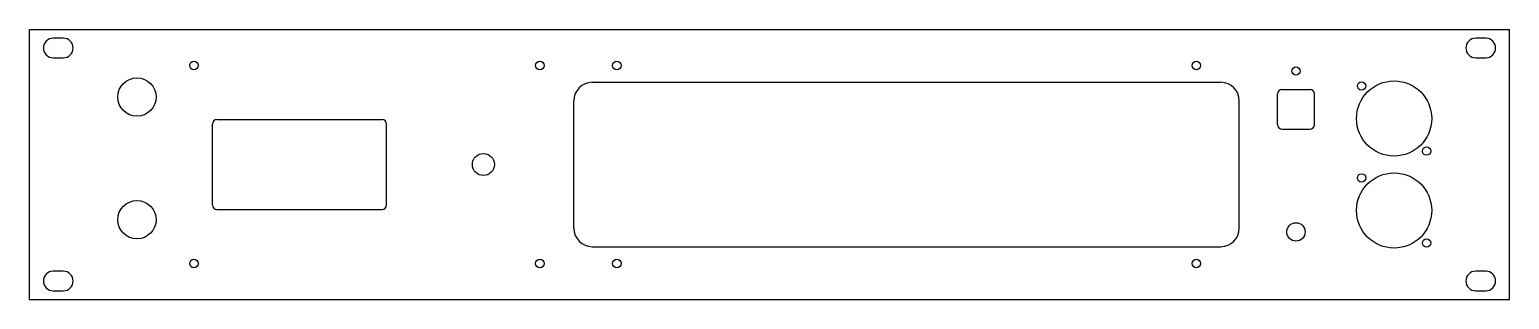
# Model space of a CAD drawing. Extents: x 0 to 483, y -44 to 44.
import ezdxf

# ---------------------------------------------------------------- set-up
doc = ezdxf.new("R2010")
doc.units = 0
doc.layers.get('0').update_dxf_attribs({"linetype": 'continuous'})

# ---------------------------------------------------------------- blocks, each defined once
blk = doc.blocks.new('SHAPE2DVIEW')
at = {"color": 0}
for p, q in [((0, -44), (0, 44)), ((0, 44), (482.6, 44)), ((482.6, -44), (482.6, 44)), ((4.56133, 38.624023), (4.4998, 38)), ((4.74395, 39.22461), (4.56133, 38.624023)), ((5.03887, 39.77734), (4.74395, 39.22461)), ((5.4373, 40.2627), (5.03887, 39.77734)), ((5.92266, 40.66113), (5.4373, 40.2627)), ((6.47539, 40.95605), (5.92266, 40.66113)), ((7.075977, 41.13867), (6.47539, 40.95605)), ((7.7, 41.2002), (7.075977, 41.13867)), ((10.9998, 41.2002), (7.7, 41.2002)), ((11.62383, 41.13867), (10.9998, 41.2002)), ((12.22441, 40.95605), (11.62383, 41.13867)), ((12.77812, 40.66113), (12.22441, 40.95605)), ((13.2625, 40.2627), (12.77812, 40.66113)), ((13.66094, 39.77734), (13.2625, 40.2627)), ((13.95684, 39.22461), (13.66094, 39.77734)), ((14.13848, 38.624023), (13.95684, 39.22461)), ((14.2, 38), (14.13848, 38.624023)), ((468.46133, 38.624023), (468.3998, 38)), ((468.64395, 39.22461), (468.46133, 38.624023)), ((468.93887, 39.77734), (468.64395, 39.22461)), ((469.3373, 40.2627), (468.93887, 39.77734)), ((469.82266, 40.66113), (469.3373, 40.2627)), ((470.37539, 40.95605), (469.82266, 40.66113)), ((470.975977, 41.13867), (470.37539, 40.95605)), ((471.6, 41.2002), (470.975977, 41.13867)), ((474.8998, 41.2002), (471.6, 41.2002)), ((475.52383, 41.13867), (474.8998, 41.2002)), ((476.12441, 40.95605), (475.52383, 41.13867)), ((476.67812, 40.66113), (476.12441, 40.95605)), ((477.1625, 40.2627), (476.67812, 40.66113)), ((477.56094, 39.77734), (477.1625, 40.2627)), ((477.85684, 39.22461), (477.56094, 39.77734)), ((478.03848, 38.624023), (477.85684, 39.22461)), ((478.1, 38), (478.03848, 38.624023)), ((4.4998, 38), (4.56133, 37.375977)), ((4.56133, 37.375977), (4.74395, 36.77539)), ((4.74395, 36.77539), (5.03887, 36.22266)), ((5.03887, 36.22266), (5.4373, 35.7373)), ((5.4373, 35.7373), (5.92266, 35.33887)), ((5.92266, 35.33887), (6.47539, 35.04395)), ((6.47539, 35.04395), (7.075977, 34.86133)), ((7.075977, 34.86133), (7.7, 34.7998)), ((7.7, 34.7998), (10.9998, 34.7998)), ((10.9998, 34.7998), (11.62383, 34.86133)), ((11.62383, 34.86133), (12.22441, 35.04395)), ((12.22441, 35.04395), (12.77812, 35.33887)), ((12.77812, 35.33887), (13.2625, 35.7373)), ((13.2625, 35.7373), (13.66094, 36.22266)), ((13.66094, 36.22266), (13.95684, 36.77539)), ((13.95684, 36.77539), (14.13848, 37.375977)), ((14.13848, 37.375977), (14.2, 38)), ((468.3998, 38), (468.46133, 37.375977)), ((468.46133, 37.375977), (468.64395, 36.77539)), ((468.64395, 36.77539), (468.93887, 36.22266)), ((468.93887, 36.22266), (469.3373, 35.7373)), ((469.3373, 35.7373), (469.82266, 35.33887)), ((469.82266, 35.33887), (470.37539, 35.04395)), ((470.37539, 35.04395), (470.975977, 34.86133)), ((470.975977, 34.86133), (471.6, 34.7998)), ((471.6, 34.7998), (474.8998, 34.7998)), ((474.8998, 34.7998), (475.52383, 34.86133)), ((475.52383, 34.86133), (476.12441, 35.04395)), ((476.12441, 35.04395), (476.67812, 35.33887)), ((476.67812, 35.33887), (477.1625, 35.7373)), ((477.1625, 35.7373), (477.56094, 36.22266)), ((477.56094, 36.22266), (477.85684, 36.77539)), ((477.85684, 36.77539), (478.03848, 37.375977)), ((478.03848, 37.375977), (478.1, 38)), ((183.5, 26.8), (388.5, 26.8)), ((408.5, 24.5), (417.5, 24.5)), ((177.5, -20.8), (177.5, 20.8)), ((394.5, -20.8), (394.5, 20.8)), ((407, 13), (407, 23)), ((419, 13), (419, 23)), ((61.1, 14.7), (114.9, 14.7)), ((59.6, -13.2), (59.6, 13.2)), ((116.4, -13.2), (116.4, 13.2)), ((408.5, 11.5), (417.5, 11.5)), ((61.1, -14.7), (114.9, -14.7)), ((183.5, -26.8), (388.5, -26.8)), ((4.56133, -37.375977), (4.4998, -38)), ((4.4998, -38), (4.56133, -38.624023)), ((4.74395, -36.77539), (4.56133, -37.375977)), ((5.03887, -36.22266), (4.74395, -36.77539)), ((5.4373, -35.7373), (5.03887, -36.22266)), ((5.92266, -35.33887), (5.4373, -35.7373)), ((6.47539, -35.04395), (5.92266, -35.33887)), ((7.075977, -34.86133), (6.47539, -35.04395)), ((7.7, -34.7998), (7.075977, -34.86133)), ((10.9998, -34.7998), (7.7, -34.7998)), ((11.62383, -34.86133), (10.9998, -34.7998)), ((12.22441, -35.04395), (11.62383, -34.86133)), ((12.77812, -35.33887), (12.22441, -35.04395)), ((13.2625, -35.7373), (12.77812, -35.33887)), ((13.66094, -36.22266), (13.2625, -35.7373)), ((13.95684, -36.77539), (13.66094, -36.22266)), ((14.13848, -37.375977), (13.95684, -36.77539)), ((14.2, -38), (14.13848, -37.375977)), ((14.13848, -38.624023), (14.2, -38)), ((468.46133, -37.375977), (468.3998, -38)), ((468.3998, -38), (468.46133, -38.624023)), ((468.64395, -36.77539), (468.46133, -37.375977)), ((468.93887, -36.22266), (468.64395, -36.77539)), ((469.3373, -35.7373), (468.93887, -36.22266)), ((469.82266, -35.33887), (469.3373, -35.7373)), ((470.37539, -35.04395), (469.82266, -35.33887)), ((470.975977, -34.86133), (470.37539, -35.04395)), ((471.6, -34.7998), (470.975977, -34.86133)), ((474.8998, -34.7998), (471.6, -34.7998)), ((475.52383, -34.86133), (474.8998, -34.7998)), ((476.12441, -35.04395), (475.52383, -34.86133)), ((476.67812, -35.33887), (476.12441, -35.04395)), ((477.1625, -35.7373), (476.67812, -35.33887)), ((477.56094, -36.22266), (477.1625, -35.7373)), ((477.85684, -36.77539), (477.56094, -36.22266)), ((478.03848, -37.375977), (477.85684, -36.77539)), ((478.1, -38), (478.03848, -37.375977)), ((478.03848, -38.624023), (478.1, -38)), ((4.56133, -38.624023), (4.74395, -39.22461)), ((4.74395, -39.22461), (5.03887, -39.77734)), ((5.03887, -39.77734), (5.4373, -40.2627)), ((5.4373, -40.2627), (5.92266, -40.66113)), ((5.92266, -40.66113), (6.47539, -40.95605)), ((6.47539, -40.95605), (7.075977, -41.13867)), ((7.075977, -41.13867), (7.7, -41.2002)), ((7.7, -41.2002), (10.9998, -41.2002)), ((10.9998, -41.2002), (11.62383, -41.13867)), ((11.62383, -41.13867), (12.22441, -40.95605)), ((12.22441, -40.95605), (12.77812, -40.66113)), ((12.77812, -40.66113), (13.2625, -40.2627)), ((13.2625, -40.2627), (13.66094, -39.77734)), ((13.66094, -39.77734), (13.95684, -39.22461)), ((13.95684, -39.22461), (14.13848, -38.624023)), ((468.46133, -38.624023), (468.64395, -39.22461)), ((468.64395, -39.22461), (468.93887, -39.77734)), ((468.93887, -39.77734), (469.3373, -40.2627)), ((469.3373, -40.2627), (469.82266, -40.66113)), ((469.82266, -40.66113), (470.37539, -40.95605)), ((470.37539, -40.95605), (470.975977, -41.13867)), ((470.975977, -41.13867), (471.6, -41.2002)), ((471.6, -41.2002), (474.8998, -41.2002)), ((474.8998, -41.2002), (475.52383, -41.13867)), ((475.52383, -41.13867), (476.12441, -40.95605)), ((476.12441, -40.95605), (476.67812, -40.66113)), ((476.67812, -40.66113), (477.1625, -40.2627)), ((477.1625, -40.2627), (477.56094, -39.77734)), ((477.56094, -39.77734), (477.85684, -39.22461)), ((477.85684, -39.22461), (478.03848, -38.624023)), ((0, -44), (482.6, -44))]:
    blk.add_line(p, q, dxfattribs=at)
for centre, radius in [((53.6, 32.3), 1.375), ((166.4, 32.3), 1.375), ((191.5, 32.3), 1.375), ((380.5, 32.3), 1.375), ((413, 30.5), 1.375), ((35, 22), 6.25), ((445, 15), 12.25), ((434.393398, 25.606602), 1.375), ((455.606602, 4.393398), 1.375), ((148, 0), 3.6), ((445, -15), 12.25), ((434.393398, -4.393398), 1.375), ((35, -18), 6.25), ((413, -22), 3), ((455.606602, -25.606602), 1.375), ((53.6, -32.3), 1.375), ((166.4, -32.3), 1.375), ((191.5, -32.3), 1.375), ((380.5, -32.3), 1.375)]:
    blk.add_circle(centre, radius, dxfattribs=at)
for centre, radius, start, end in [((183.5, 20.8), 6, 90, -180), ((388.5, 20.8), 6, 0, 90), ((408.5, 23), 1.5, 90, -180), ((417.5, 23), 1.5, 0, 90), ((61.1, 13.2), 1.5, 90, -180), ((114.9, 13.2), 1.5, 0, 90), ((408.5, 13), 1.5, -180, -90), ((417.5, 13), 1.5, -90, 0), ((61.1, -13.2), 1.5, -180, -90), ((114.9, -13.2), 1.5, -90, 0), ((183.5, -20.8), 6, -180, -90), ((388.5, -20.8), 6, -90, 0)]:
    blk.add_arc(centre, radius, start, end, dxfattribs=at)

msp = doc.modelspace()

# ---------------------------------------------------------------- block references
at = {"color": 0}
msp.add_blockref('SHAPE2DVIEW', (0, 0), dxfattribs=at)

doc.saveas('drawing.dxf')
